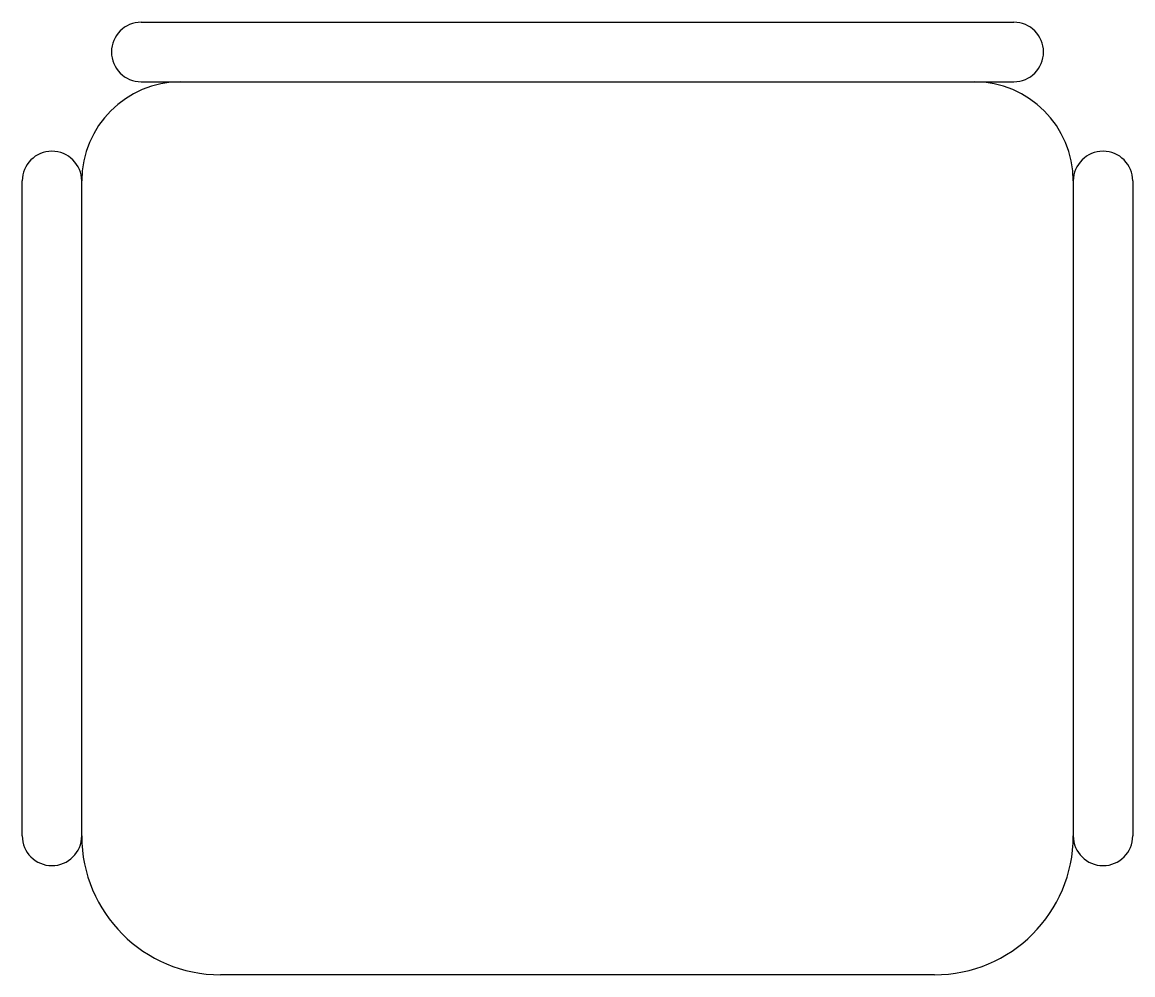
# Model space of a CAD drawing. Header units: millimetres. Extents: x 742.7 to 798.7, y 525.2 to 573.2.
import ezdxf

# ---------------------------------------------------------------- set-up
doc = ezdxf.new("R2010")
doc.units = ezdxf.units.MM

msp = doc.modelspace()

# ---------------------------------------------------------------- linework, layer by layer
for p, q in [((748.708, 573.195), (792.708, 573.195)), ((748.708, 570.195), (792.708, 570.195)), ((742.708, 532.195), (742.708, 565.195)), ((745.708, 532.195), (745.708, 565.195)), ((795.708, 565.195), (795.708, 532.195)), ((798.708, 565.195), (798.708, 532.195)), ((788.708, 525.195), (752.708, 525.195))]:
    msp.add_line(p, q)
for centre, radius, start, end in [((748.708, 571.695), 1.5, 90, 270), ((792.708, 571.695), 1.5, 270, 90), ((750.708, 565.195), 5, 90, 180), ((790.708, 565.195), 5, 0, 90), ((744.208, 565.195), 1.5, 0, 180), ((797.208, 565.195), 1.5, 0, 180), ((744.208, 532.195), 1.5, 180, 0), ((752.708, 532.195), 7, 180, 270), ((788.708, 532.195), 7, 270, 0), ((797.208, 532.195), 1.5, 180, 0)]:
    msp.add_arc(centre, radius, start, end)

doc.saveas('drawing.dxf')
